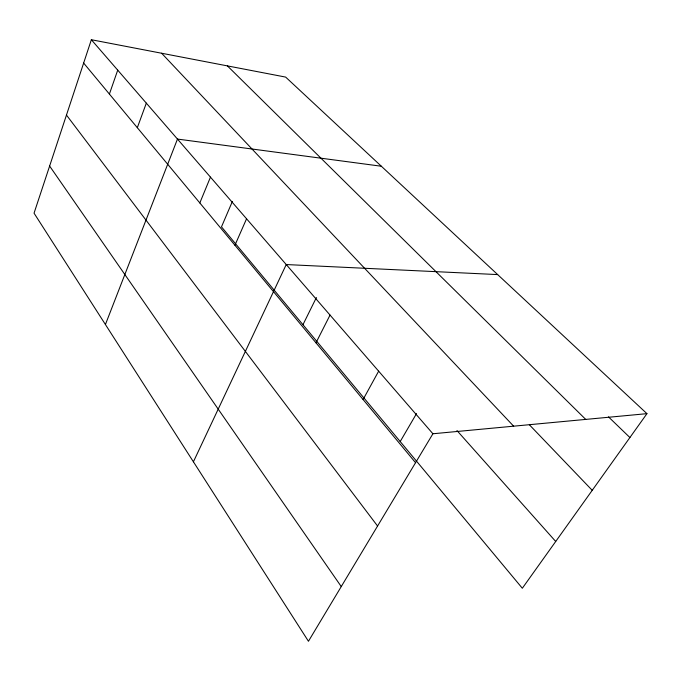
<?xml version="1.0" encoding="UTF-8"?>
<svg xmlns="http://www.w3.org/2000/svg" width="681" height="681" viewBox="0 0 681 681"><rect width="100%" height="100%" fill="white"/><g stroke="black" fill="none" stroke-linecap="round" stroke-linejoin="round"><path stroke-width="1.02" d="M646.95 413.656L285.645 77.089L91.356 39.728L34.05 213.179L308.45 641.272L432.912 433.763L646.95 413.656L522.327 588.248L221.487 226.858L232.366 201.465M109.403 94.072L117.719 70.143M137.324 127.687L146.321 103.146M105.419 324.522L177.469 139.069L381.351 166.241M199.822 202.938L210.463 177.128M234.936 245.228L246.565 218.78M193.413 461.803L286.233 264.551L497.666 274.588M302.951 324.718L316.41 297.512M315.984 342.815L330.038 315.082M363.084 399.517L378.653 371.162M400.207 441.552L416.542 413.563M608.482 416.866L629.899 437.534M227.394 65.887L585.728 419.411M529.367 424.774L592.223 490.32M161.618 53.237L513.636 426.178M456.951 430.545L555.713 541.472M91.356 39.728L432.912 433.763M83.644 63.061L415.555 462.697M66.466 115.063L377.572 526.03M49.619 166.045L341.258 586.579"/></g></svg>
